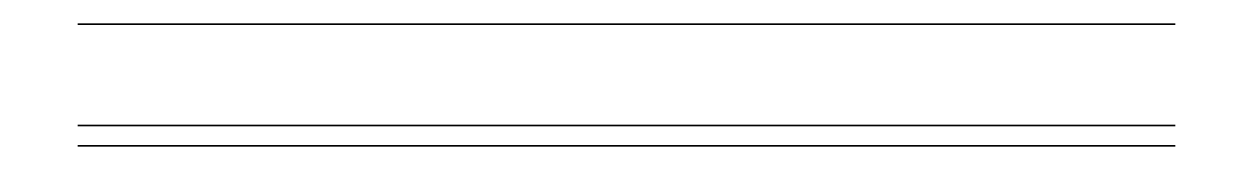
# Model space of a CAD drawing. Header units: centimetres. Extents: x -5.9 to 5.9, y 0 to 1.2.
import ezdxf

# ---------------------------------------------------------------- set-up
doc = ezdxf.new("R2010")
doc.units = ezdxf.units.CM
doc.header["$MEASUREMENT"] = 0
for name, color, linetype in [('filter_chamber_top v2_Sketch1', 7, 'Continuous'), ('filter_chamber_top v2_Sketch2', 7, 'Continuous'), ('filter_chamber_top v2_Sketch3', 7, 'Continuous'), ('filter_chamber_top v2_Sketch4', 7, 'Continuous'), ('filter_chamber_top v2_Sketch5', 7, 'Continuous'), ('filter_chamber_top v2_Sketch6', 7, 'Continuous'), ('filter_chamber_top v2_Sketch7', 7, 'Continuous')]:
    doc.layers.add(name, color=color, linetype=linetype)

msp = doc.modelspace()

# ---------------------------------------------------------------- linework, layer by layer
at = {"layer": 'filter_chamber_top v2_Sketch1', "extrusion": (0, 1, 0)}
msp.add_circle((0, 0), 5.4, dxfattribs=at)
at = {"layer": 'filter_chamber_top v2_Sketch1'}
msp.add_point((0, 0), dxfattribs=at)
at = {"layer": 'filter_chamber_top v2_Sketch2', "extrusion": (0, 1, 0)}
for radius in [5.4, 5]:
    msp.add_circle((0, 0, 0.2), radius, dxfattribs=at)
at = {"layer": 'filter_chamber_top v2_Sketch2'}
msp.add_point((0, 0.2), dxfattribs=at)
at = {"layer": 'filter_chamber_top v2_Sketch3'}
for q in [(-5.4, 1.2), (-5.4, 1.2), (-3.818, 1.2, 3.818), (3.818, 1.2, 3.818)]:
    msp.add_line((0, 1.2), q, dxfattribs=at)
at = {"layer": 'filter_chamber_top v2_Sketch3', "extrusion": (0, 1, 0)}
for radius in [5.4, 5]:
    msp.add_circle((0, 0, 1.2), radius, dxfattribs=at)
at = {"layer": 'filter_chamber_top v2_Sketch3'}
msp.add_point((0, 1.2), dxfattribs=at)
at = {"layer": 'filter_chamber_top v2_Sketch4'}
for p, q in [((0, 1.2), (-5.4, 1.2)), ((0, 1.2), (-5.4, 1.2)), ((-3.818, 1.2, 3.818), (-3.536, 1.2, 3.536)), ((0, 1.2), (-3.818, 1.2, -3.818)), ((0, 1.2), (3.818, 1.2, -3.818)), ((3.536, 1.2, 3.536), (3.818, 1.2, 3.818))]:
    msp.add_line(p, q, dxfattribs=at)
at = {"layer": 'filter_chamber_top v2_Sketch4', "extrusion": (0, 1, 0)}
for radius in [5.4, 5]:
    msp.add_arc((0, 0, 1.2), radius, 135, 45, dxfattribs=at)
at = {"layer": 'filter_chamber_top v2_Sketch4'}
msp.add_point((0, 1.2), dxfattribs=at)
at = {"layer": 'filter_chamber_top v2_Sketch5'}
for p, q in [((-3.818, 0.2, -3.818), (-3.536, 0.2, -3.536)), ((-3.536, 0.2, 3.536), (-3.818, 0.2, 3.818)), ((3.536, 0.2, -3.536), (3.818, 0.2, -3.818)), ((3.818, 0.2, 3.818), (3.536, 0.2, 3.536))]:
    msp.add_line(p, q, dxfattribs=at)
at = {"layer": 'filter_chamber_top v2_Sketch5', "extrusion": (0, 1, 0)}
msp.add_circle((0, 0, 0.2), 1.275, dxfattribs=at)
for radius, start, end in [(5, 315, 45), (5.4, 225, 315), (5.4, 45, 135), (5, 135, 225)]:
    msp.add_arc((0, 0, 0.2), radius, start, end, dxfattribs=at)
at = {"layer": 'filter_chamber_top v2_Sketch5'}
msp.add_point((0, 0.2), dxfattribs=at)
at = {"layer": 'filter_chamber_top v2_Sketch6'}
for p, q in [((-3.818, 0.2, -3.818), (-3.536, 0.2, -3.536)), ((-3.536, 0.2, 3.536), (-3.818, 0.2, 3.818)), ((0, 0.2), (0, 0.2, 3.625)), ((3.536, 0.2, -3.536), (3.818, 0.2, -3.818)), ((3.818, 0.2, 3.818), (3.536, 0.2, 3.536))]:
    msp.add_line(p, q, dxfattribs=at)
at = {"layer": 'filter_chamber_top v2_Sketch6', "extrusion": (0, 1, 0)}
msp.add_circle((0, 0, 0.2), 1.275, dxfattribs=at)
for radius, start, end in [(5, 315, 45), (5.4, 225, 315), (5.4, 45, 135), (5, 135, 225)]:
    msp.add_arc((0, 0, 0.2), radius, start, end, dxfattribs=at)
at = {"layer": 'filter_chamber_top v2_Sketch6'}
msp.add_point((0, 0.2), dxfattribs=at)
at = {"layer": 'filter_chamber_top v2_Sketch7'}
for p, q in [((-3.818, 0.2, -3.818), (-3.536, 0.2, -3.536)), ((-3.536, 0.2, 3.536), (-3.818, 0.2, 3.818)), ((0, 0.2), (0, 0.2, -3.625)), ((3.536, 0.2, -3.536), (3.818, 0.2, -3.818)), ((3.818, 0.2, 3.818), (3.536, 0.2, 3.536))]:
    msp.add_line(p, q, dxfattribs=at)
at = {"layer": 'filter_chamber_top v2_Sketch7', "extrusion": (0, 1, 0)}
for centre, radius in [((0, 0, 0.2), 1.275), ((0, 3.625, 0.2), 0.175)]:
    msp.add_circle(centre, radius, dxfattribs=at)
for radius, start, end in [(5, 315, 45), (5.4, 225, 315), (5.4, 45, 135), (5, 135, 225)]:
    msp.add_arc((0, 0, 0.2), radius, start, end, dxfattribs=at)
at = {"layer": 'filter_chamber_top v2_Sketch7'}
msp.add_point((0, 0.2), dxfattribs=at)

doc.saveas('drawing.dxf')
